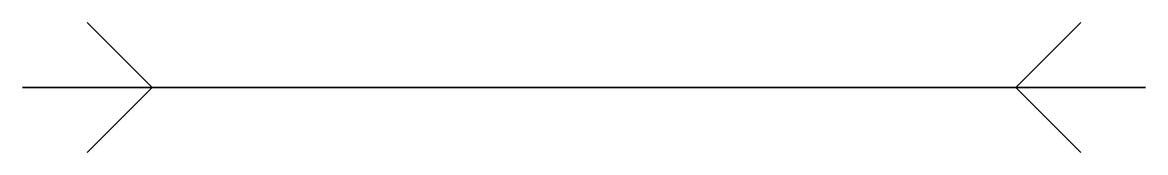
# Model space of a CAD drawing. Header units: metres. Extents: x -30 to 230, y -15 to 15.
import ezdxf

# ---------------------------------------------------------------- set-up
doc = ezdxf.new("R2010")
doc.units = ezdxf.units.M
doc.layers.add('A-DETL-GENF', color=92, linetype='Continuous', lineweight=18)

# ---------------------------------------------------------------- blocks, each defined once
blk = doc.blocks.new('28 bout_symbolisch - Type 1-3803900-00_0 Basismaterialen')
at = {"layer": 'A-DETL-GENF', "lineweight": 35}
for p, q in [((0, 0), (-15, 15)), ((200, 0), (215, 15)), ((-30, 0), (230, 0)), ((0, 0), (-15, -15)), ((200, 0), (215, -15))]:
    blk.add_line(p, q, dxfattribs=at)

msp = doc.modelspace()

# ---------------------------------------------------------------- block references
msp.add_blockref('28 bout_symbolisch - Type 1-3803900-00_0 Basismaterialen', (0, 0))

doc.saveas('drawing.dxf')
